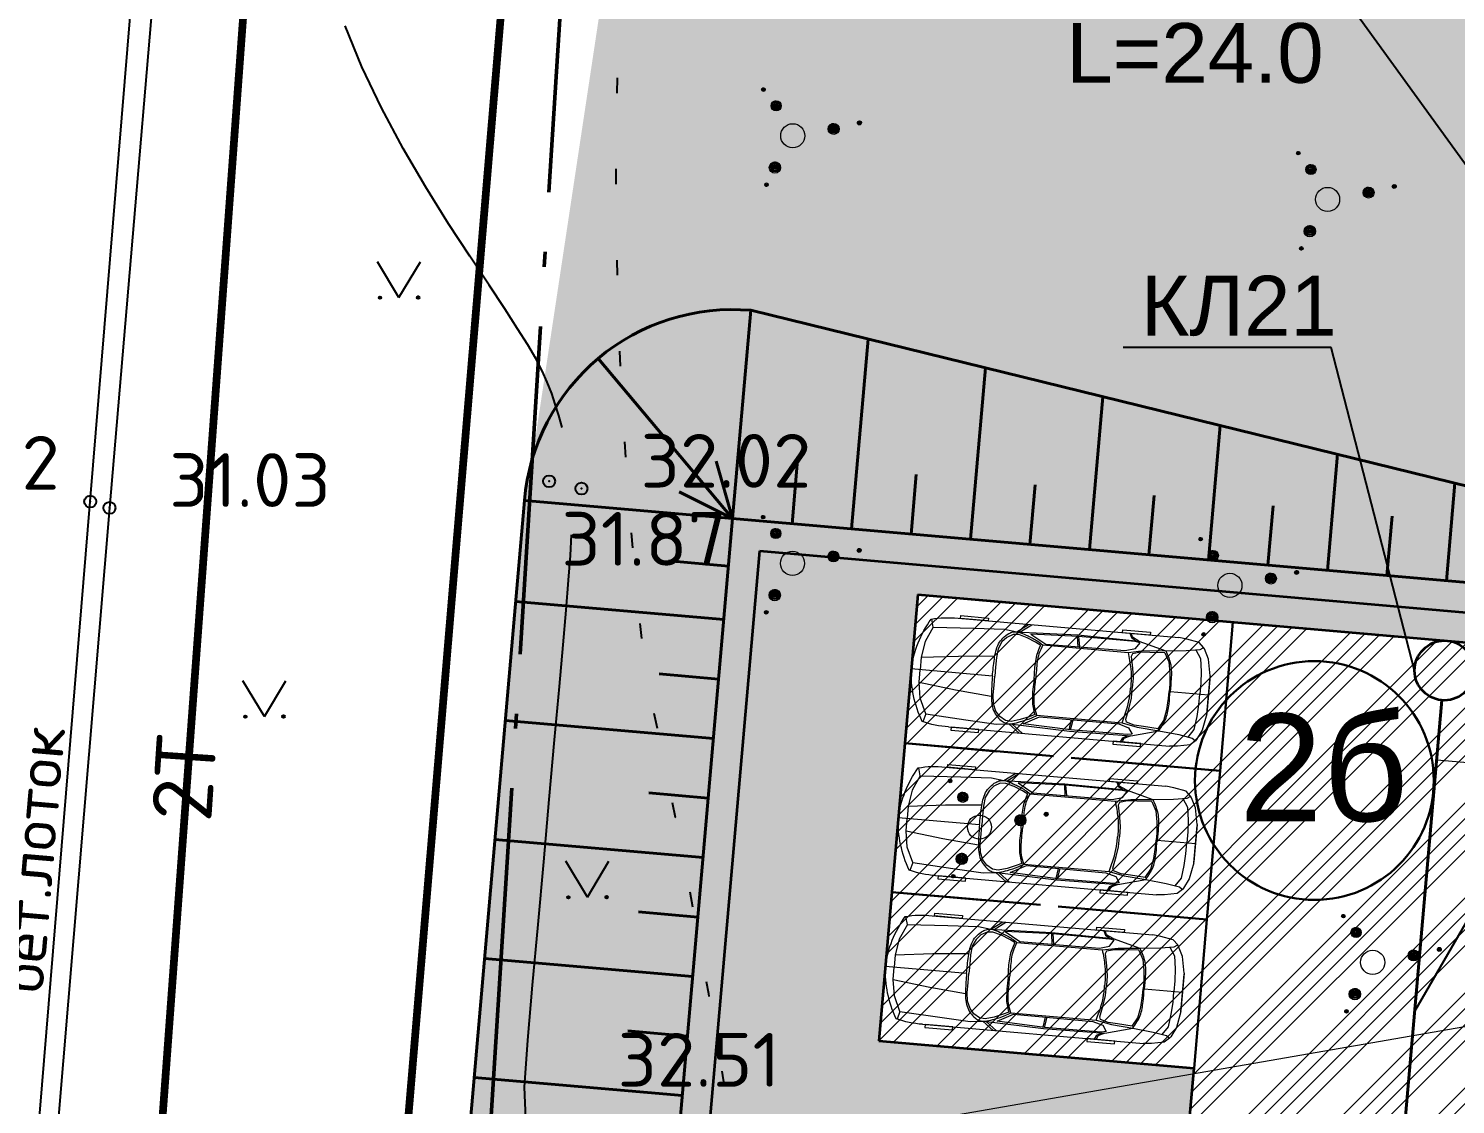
# Model space of a CAD drawing. Extents: x 8328 to 1441992, y -7354 to 642460.
# Drawn here: x 1441882.02 to 1441905.92, y 642326.6 to 642344.62 of the extents above; entities that cross this region are included whole.
import ezdxf
from ezdxf import colors
from ezdxf.entities.mleader import LeaderData, LeaderLine
from ezdxf.math import Vec2, Vec3

# ---------------------------------------------------------------- set-up
doc = ezdxf.new("R2010")
doc.units = 0
doc.header["$MEASUREMENT"] = 0
doc.header["$PDMODE"] = 32
doc.header["$PDSIZE"] = 0.2
for name, pattern in [('1220', [10, 8, -2]), ('ACAD_ISO10W100_LPSP', [15.5, 11, -2, 0.5, -2]), ('APC_PRICKAD', [3.05, 0.51, -2.54]), ('CENTER', [20, 15, -1.7, 1.6, -1.7]), ('CONTI', [0]), ('DASHED', [0.75, 0.5, -0.25])]:
    doc.linetypes.add(name, pattern=pattern)
for name, color, linetype, lineweight in [('01-границы участка', 220, 'Continuous', 50), ('01-Контур', 1, 'Continuous', 40), ('02-Проезд', 5, 'Continuous', 35), ('08-Ограда', 35, 'Continuous', 30), ('10-Газон', 80, 'Continuous', 35), ('10-Откос', 82, 'Continuous', 40), ('11-Штрих-тротуар', 40, 'Continuous', 15), ('15-Машина', 6, 'Continuous', 9), ('19-вода', 5, 'Continuous', 40), ('19-канальяК2', 54, 'Continuous', 40)]:
    doc.layers.add(name, color=color, linetype=linetype, lineweight=lineweight)
for name, color, linetype in [('GOR_BDEFAULT', 212, 'CONTI'), ('PI_OTD', 172, 'CONTI'), ('PI_STDEFAULT', 6, 'CONTI')]:
    doc.layers.add(name, color=color, linetype=linetype)
doc.styles.add('2_0-Ариел', font='arial.ttf', dxfattribs={"height": 2})
doc.styles.get("Standard").update_dxf_attribs({"font": 'txt.shx'})
doc.styles.add('ГП-ариель', font='arial.ttf')
doc.linetypes.add('Каналья-К2', pattern='A,20,-4,["К2",Standard,S=2,R=0,X=-2,Y=-1],-2.3', length=26.3)
doc.linetypes.add('ограждение2', pattern='A,6.35,-2.54,[132,ltypeshp.shx,S=2.54,R=0,X=-2.54,Y=0],-2.54,25.4', length=36.83)

# ---------------------------------------------------------------- blocks, each defined once
blk = doc.blocks.new('007-Маш')
at = {"layer": '15-Машина', "color": 0, "lineweight": 20}
for p, q in [((0, -2.731), (0, 0)), ((-1.459, -0.615), (-1.726, -0.545)), ((1.459, -0.615), (1.726, -0.545)), ((-1.825, -1.415), (-1.825, -8.839)), ((1.825, -1.415), (1.825, -8.839)), ((-1.544, -3.362), (-1.617, -5.458)), ((1.544, -3.362), (1.617, -5.458)), ((-1.573, -5.491), (-1.508, -3.895)), ((-1.508, -3.895), (-1.22, -4.421)), ((1.508, -3.895), (1.22, -4.421)), ((1.573, -5.491), (1.508, -3.895)), ((-1.22, -4.421), (-1.233, -7.09)), ((-1.182, -4.325), (-1.182, -7.192)), ((1.182, -4.325), (1.182, -7.192)), ((1.22, -4.421), (1.233, -7.09)), ((-1.617, -5.458), (-1.592, -7.52)), ((-1.564, -7.398), (-1.573, -5.491)), ((-1.573, -5.491), (-1.226, -5.55)), ((-1.571, -5.448), (-1.225, -5.497)), ((1.571, -5.448), (1.225, -5.497)), ((1.573, -5.491), (1.226, -5.55)), ((1.564, -7.398), (1.573, -5.491)), ((1.617, -5.458), (1.592, -7.52)), ((-1.233, -7.09), (-1.33, -7.427)), ((1.233, -7.09), (1.33, -7.427)), ((-1.592, -7.52), (-1.343, -8.444)), ((-1.536, -7.56), (-1.564, -7.398)), ((-1.33, -7.427), (-1.536, -7.56)), ((-1.182, -7.192), (-1.288, -7.713)), ((1.182, -7.192), (1.288, -7.713)), ((1.33, -7.427), (1.536, -7.56)), ((1.592, -7.52), (1.343, -8.444)), ((1.536, -7.56), (1.564, -7.398)), ((-1.288, -7.713), (-1.343, -8.444)), ((1.288, -7.713), (1.343, -8.444)), ((0, -8.706), (0, -9.996)), ((-0.642, -9.996), (0.613, -9.996)), ((0.642, -9.996), (-0.613, -9.996))]:
    blk.add_line(p, q, dxfattribs=at)
for points in [[(-1.459, -0.615), (-0.953, -0.388), (-0.416, -0.299), (0, -0.299)], [(-0.416, -0.299), (-0.568, -1.544), (-0.676, -2.753)], [(1.459, -0.615), (0.953, -0.388), (0.416, -0.299), (0, -0.299)], [(0.416, -0.299), (0.568, -1.544), (0.676, -2.753)], [(-1.459, -0.615), (-1.541, -1.968), (-1.598, -2.997), (-1.546, -3.414)], [(1.459, -0.615), (1.541, -1.968), (1.598, -2.997), (1.546, -3.414)], [(0, -4.136), (-0.407, -4.117), (-0.821, -4.148), (-1.108, -4.232), (-1.164, -4.26), (-1.255, -4.073), (-1.375, -3.782), (-1.458, -3.488), (-1.442, -3.297), (-1.331, -3.098), (-1.164, -2.95), (-0.921, -2.843), (-0.63, -2.811), (-0.304, -2.811), (0, -2.811)], [(0, -4.136), (0.407, -4.117), (0.821, -4.148), (1.108, -4.232), (1.164, -4.26), (1.255, -4.073), (1.375, -3.782), (1.458, -3.488), (1.442, -3.297), (1.331, -3.098), (1.164, -2.95), (0.921, -2.843), (0.63, -2.811), (0.304, -2.811), (0, -2.811)], [(-1.546, -3.414), (-1.825, -3.789)], [(-1.55, -3.531), (-1.825, -3.895)], [(1.546, -3.414), (1.825, -3.789)], [(1.55, -3.531), (1.825, -3.895)], [(-1.825, -7.191), (-1.684, -7.257), (-1.593, -7.416)], [(-1.592, -7.52), (-1.699, -7.292), (-1.825, -7.245)], [(-1.275, -8.417), (-1.245, -7.919), (-1.224, -7.605), (-1.151, -7.339), (-1.056, -7.305), (-0.666, -7.382), (-0.335, -7.434), (0, -7.434)], [(1.275, -8.417), (1.245, -7.919), (1.224, -7.605), (1.151, -7.339), (1.056, -7.305), (0.666, -7.382), (0.335, -7.434), (0, -7.434)], [(1.592, -7.52), (1.699, -7.292), (1.825, -7.245)], [(1.825, -7.191), (1.684, -7.257), (1.593, -7.416)], [(-1.343, -8.444), (-1.413, -9.127), (-1.491, -9.582), (-1.559, -9.68)], [(-1.275, -8.417), (-0.983, -8.575), (-0.614, -8.644), (-0.24, -8.674), (0, -8.674)], [(1.275, -8.417), (0.983, -8.575), (0.614, -8.644), (0.24, -8.674), (0, -8.674)], [(1.343, -8.444), (1.413, -9.127), (1.491, -9.582), (1.559, -9.68)], [(-0.642, -9.996), (-1.192, -9.891), (-1.52, -9.729), (-1.57, -9.695), (-1.721, -9.529), (-1.799, -9.108), (-1.825, -8.839)], [(0.642, -9.996), (1.192, -9.891), (1.52, -9.729), (1.57, -9.695), (1.721, -9.529), (1.799, -9.108), (1.825, -8.839)], [(-1.467, -9.442), (-1.192, -9.623), (-0.759, -9.684), (-0.365, -9.706), (0, -9.706)], [(1.467, -9.442), (1.192, -9.623), (0.759, -9.684), (0.365, -9.706), (0, -9.706)]]:
    blk.add_lwpolyline(points, dxfattribs=at)
for points in [[(-1.825, -1.5), (-1.923, -1.5), (-1.923, -2.429), (-1.825, -2.429)], [(1.825, -1.5), (1.923, -1.5), (1.923, -2.429), (1.825, -2.429)], [(-1.825, -6.947), (-1.923, -6.947), (-1.923, -7.876), (-1.825, -7.876)], [(1.825, -6.947), (1.923, -6.947), (1.923, -7.876), (1.825, -7.876)]]:
    blk.add_lwpolyline(points, close=True, dxfattribs=at)
for centre, radius, start, end in [((0.205, -3.785), 3.79, 93.0936, 120.4935), ((-0.205, -3.785), 3.79, 59.5065, 86.9064), ((1.25, -1.323), 3.076, 164.8346, 181.7118), ((-1.25, -1.323), 3.076, 358.2882, 15.1654)]:
    blk.add_arc(centre, radius, start, end, dxfattribs=at)
for points, knots in [([(0, -2.731), (-0.189, -2.734), (-0.554, -2.738), (-1.095, -2.788), (-1.412, -3.052), (-1.6, -3.399), (-1.453, -3.764), (-1.326, -4.1), (-1.22, -4.265), (-1.182, -4.325)], [0, 0, 0, 0, 0.570178, 1.099786, 1.585321, 1.734886, 2.255537, 2.628442, 2.839692, 2.839692, 2.839692, 2.839692]), ([(0, -2.731), (0.189, -2.734), (0.554, -2.738), (1.095, -2.788), (1.412, -3.052), (1.6, -3.399), (1.453, -3.764), (1.326, -4.1), (1.22, -4.265), (1.182, -4.325)], [0, 0, 0, 0, 0.570178, 1.099786, 1.585321, 1.734886, 2.255537, 2.628442, 2.839692, 2.839692, 2.839692, 2.839692]), ([(-1.182, -4.325), (-1.081, -4.284), (-0.808, -4.174), (-0.399, -4.182), (-0.108, -4.181), (0, -4.181)], [0, 0, 0, 0, 0.325109, 0.876749, 1.201331, 1.201331, 1.201331, 1.201331]), ([(1.182, -4.325), (1.081, -4.284), (0.808, -4.174), (0.399, -4.182), (0.108, -4.181), (0, -4.181)], [0, 0, 0, 0, 0.325109, 0.876749, 1.201331, 1.201331, 1.201331, 1.201331]), ([(-1.182, -7.192), (-1.003, -7.242), (-0.688, -7.331), (-0.288, -7.378), (-0.074, -7.375), (0, -7.374)], [0, 0, 0, 0, 0.55923, 0.980066, 1.201437, 1.201437, 1.201437, 1.201437]), ([(1.182, -7.192), (1.003, -7.242), (0.688, -7.331), (0.288, -7.378), (0.074, -7.375), (0, -7.374)], [0, 0, 0, 0, 0.55923, 0.980066, 1.201437, 1.201437, 1.201437, 1.201437]), ([(-1.343, -8.444), (-1.197, -8.524), (-0.911, -8.679), (-0.44, -8.711), (-0.141, -8.707), (0, -8.706)], [0, 0, 0, 0, 0.491401, 0.965617, 1.39042, 1.39042, 1.39042, 1.39042]), ([(1.343, -8.444), (1.197, -8.524), (0.911, -8.679), (0.44, -8.711), (0.141, -8.707), (0, -8.706)], [0, 0, 0, 0, 0.491401, 0.965617, 1.39042, 1.39042, 1.39042, 1.39042])]:
    blk.add_open_spline(points, degree=3, knots=knots, dxfattribs=at)
blk = doc.blocks.new('_None')
blk = doc.blocks.new('A$C53CB0419')
at = {"lineweight": 9}
for centre, radius in [((-0.491, 0.774), 0.03), ((-0.492, 0.779), 0.0248), ((-0.495, 0.784), 0.0194), ((-0.497, 0.789), 0.0145), ((-0.5, 0.794), 0.00807), ((-0.279, 0.5), 0.0852), ((-0.281, 0.51), 0.0751), ((-0.284, 0.518), 0.0662), ((-0.287, 0.527), 0.0572), ((-0.289, 0.536), 0.0483), ((-0.291, 0.545), 0.0387), ((-0.292, 0.555), 0.0288), ((-0.293, 0.562), 0.0218), ((-0.297, 0.57), 0.0134), ((1.116, 0.216), 0.0329), ((1.122, 0.22), 0.0269), ((1.126, 0.225), 0.0199), ((1.133, 0.229), 0.0139), ((1.135, 0.234), 0.00789), ((0, 0), 0.202), ((0.686, 0.115), 0.0918), ((0.685, 0.124), 0.0829), ((0.681, 0.13), 0.0756), ((0.678, 0.138), 0.0669), ((0.675, 0.147), 0.058), ((0.673, 0.156), 0.0489), ((0.672, 0.165), 0.0401), ((0.671, 0.174), 0.0314), ((0.67, 0.181), 0.0246), ((0.667, 0.188), 0.0173), ((0.664, 0.193), 0.0107), ((-0.298, -0.533), 0.0949), ((-0.297, -0.522), 0.0842), ((-0.295, -0.512), 0.0745), ((-0.297, -0.502), 0.0645), ((-0.296, -0.493), 0.0548), ((-0.295, -0.483), 0.0452), ((-0.294, -0.475), 0.0377), ((-0.293, -0.466), 0.0294), ((-0.295, -0.459), 0.0222), ((-0.299, -0.452), 0.0145), ((-0.439, -0.82), 0.0296), ((-0.444, -0.825), 0.0228), ((-0.448, -0.829), 0.0172), ((-0.452, -0.832), 0.0122), ((-0.456, -0.835), 0.00717)]:
    blk.add_circle(centre, radius, dxfattribs=at)
blk = doc.blocks.new('A$C18BB02A3')
for q in [(-0.36, 0.6), (0.36, 0.6)]:
    blk.add_line((0, 0), q)
for centre, major_axis, start_param, end_param in [((-0.319, -0.001), (-0.0136, 0.0136), 3.926991, 10.210176), ((-0.315, -0.002), (-0.0109, 0.0109), 3.926991, 10.210176), ((-0.311, -0.002), (-0.00774, 0.00774), 3.926991, 10.210176), ((-0.306, -0.002), (0.00448, 0.00448), 5.497787, 11.780972), ((0.322, -0.001), (-0.0153, 0.0153), 3.926991, 10.210176), ((0.317, -0.001), (-0.0117, 0.0117), 3.926991, 10.210176), ((0.311, -0.001), (-0.00797, 0.00797), 3.926991, 10.210176), ((0.306, -0.001), (0.00424, 0.00424), 5.497787, 11.780972)]:
    blk.add_ellipse(centre, major_axis=major_axis, ratio=1, start_param=start_param, end_param=end_param)

msp = doc.modelspace()

# ---------------------------------------------------------------- hatches: boundary and pattern name
at = {"layer": '10-Газон', "linetype": 'Continuous', "lineweight": 15}
h = msp.add_hatch(dxfattribs=at)
h.set_pattern_fill('GOST_GLASS', color=256, scale=0.1, style=0)
h.set_pattern_definition([(45, (0, 0), (0.84852813742, -1e-16), [0.5, -0.7]), (45, (0.21213, 0), (0.84852813742, -1e-16), [0.2, -1]), (45, (0, 0.21213), (0.84852813742, -1e-16), [0.2, -1])])
h.paths.add_polyline_path([(1441936.029, 642334.742), (1441926.385, 642224.162), (1441924.791, 642224.301), (1441924.958, 642226.214), (1441909.019, 642227.604), (1441909.131, 642228.899), (1441902.157, 642229.507), (1441899.233, 642227.702), (1441905.256, 642222.453), (1441912.693, 642216.35), (1441947.899, 642215.862), (1441947.42, 642256.418), (1441949.219, 642283.982), (1441952.246, 642307.83), (1441956.586, 642342.557), (1441956.921, 642350.939), (1441956.552, 642357.05), (1441953.469, 642359.561), (1441934.165, 642360.189), (1441934.288, 642372.408), (1441935.251, 642373.181), (1441935.304, 642377.314), (1441930.542, 642377.203), (1441914.858, 642378.578), (1441898.221, 642379.285), (1441891.893, 642355.245), (1441892.76, 642352.36), (1441892.081, 642348.153), (1441890.46, 642337.414), (1441894.119, 642339.903), (1441916.329, 642334.453), (1441916.382, 642335.05), (1441934.314, 642333.486), (1441934.435, 642334.881)])
h = msp.add_hatch(dxfattribs=at)
h.set_pattern_fill('CROSS', color=256, scale=2.5, style=0)
edge = h.paths.add_edge_path()
edge.add_arc((1441893.815, 642336.416), 3.5, 85.0154, 175.0154)
edge.add_line((1441890.328, 642336.72), (1441886.271, 642290.197))
edge.add_line((1441886.271, 642290.197), (1441888.089, 642288.031))
edge.add_line((1441888.089, 642288.031), (1441884.718, 642249.377))
edge.add_line((1441884.718, 642249.377), (1441883.793, 642238.777))
edge.add_line((1441883.793, 642238.777), (1441868.215, 642227.571))
edge.add_line((1441868.215, 642227.571), (1441887.098, 642236.383))
edge.add_line((1441887.098, 642236.383), (1441888.205, 642249.073))
edge.add_line((1441888.205, 642249.073), (1441891.75, 642289.719))
edge.add_line((1441891.75, 642289.719), (1441889.757, 642289.893))
edge.add_line((1441889.757, 642289.893), (1441893.815, 642336.416))
edge.add_line((1441893.815, 642336.416), (1441916.329, 642334.453))
edge.add_line((1441916.329, 642334.453), (1441894.119, 642339.903))
h = msp.add_hatch(dxfattribs=at)
h.set_pattern_fill('AR-CONC', color=256, scale=0.1, style=0)
h.set_pattern_definition([(50, (90.9702, -31.14515), (0.7172601826, -0.06275213498), [0.075, -0.825]), (355, (90.9702, -31.14515), (-0.1387513336, 0.7521921337), [0.06, -0.66]), (100.45144446, (91.02995, -31.1504), (0.57850884673, 0.68943999097), [0.063740192, -0.701142112]), (46.1842, (90.9702, -30.94515), (1.06724133067, -0.1655192808), [0.1125, -1.2375]), (96.63563549, (91.0591, -30.9589), (0.9346619457, 0.9741186008), [0.095610342, -1.05171376]), (351.18416399, (90.9702, -30.9452), (0.93466194505, 0.9741186003), [0.09, -0.990000001]), (21, (91.0702, -30.99515), (0.59690705212, -0.40261889067), [0.075, -0.825]), (326, (91.0702, -30.99515), (0.24331533192, 0.72515004505), [0.06, -0.66]), (71.45144474, (91.1199, -31.0287), (0.84022237673, 0.3225311528), [0.06374019, -0.701142112]), (37.5, (90.97018, -31.14515), (0.012159855317, 0.33289385383), [0, -0.652, 0, -0.67, 0, -0.6625]), (7.5, (90.9702, -31.14515), (0.26306953744, 0.39441171188), [0, -0.382, 0, -0.637, 0, -0.2525]), (327.5, (90.74718, -31.14515), (0.533822436172, -0.022554871734), [0, -0.25, 0, -0.78, 0, -1.035]), (317.5, (90.6472, -31.14515), (0.58318616934, 0.10010498233), [0, -0.325, 0, -0.518, 0, -0.735])])
h.paths.add_polyline_path([(1441895.544, 642304.445), (1441892.555, 642304.706), (1441893.25, 642312.676), (1441894.032, 642321.641), (1441901.006, 642321.033), (1441901.092, 642322.029), (1441898.602, 642322.247), (1441898.941, 642326.132), (1441901.431, 642325.916), (1441901.544, 642327.21), (1441896.264, 642327.67), (1441896.916, 642335.142), (1441916.243, 642333.456), (1441916.329, 642334.453), (1441893.815, 642336.416), (1441892.625, 642322.768), (1441889.757, 642289.893), (1441891.75, 642289.719), (1441887.51, 642241.104), (1441887.098, 642236.383), (1441868.215, 642227.571), (1441869.438, 642227.59), (1441887.571, 642236.052), (1441887.95, 642240.4), (1441888.963, 642240.311), (1441889.74, 642249.26), (1441890.723, 642249.175)])
at = {"layer": '11-Штрих-тротуар', "linetype": 'Continuous', "lineweight": 15}
h = msp.add_hatch(dxfattribs=at)
h.set_pattern_fill('ANSI34', color=41, scale=1.5, angle=-6.5e-14, style=0)
edge = h.paths.add_edge_path()
edge.add_line((1441928.411, 642308.051), (1441917.588, 642309.75))
edge.add_arc((1441917.74, 642311.8), 2.055, 265.747, 364.6728)
edge.add_line((1441919.789, 642311.967), (1441913.812, 642312.488))
edge.add_line((1441913.812, 642312.488), (1441915.21, 642328.527))
edge.add_line((1441915.21, 642328.527), (1441920.49, 642328.067))
edge.add_arc((1441919.494, 642328.154), 1, 355.0154, 445.0154)
edge.add_line((1441919.581, 642329.15), (1441910.017, 642329.984))
edge.add_arc((1441909.93, 642328.988), 1, 85.0154, 175.0154)
edge.add_line((1441908.934, 642329.075), (1441914.214, 642328.614))
edge.add_line((1441914.214, 642328.614), (1441912.815, 642312.575))
edge.add_line((1441912.815, 642312.575), (1441906.838, 642313.097))
edge.add_line((1441906.838, 642313.097), (1441906.803, 642312.698))
edge.add_arc((1441908.795, 642312.524), 2, 175.0053, 265.0329)
edge.add_line((1441908.622, 642310.532), (1441911.943, 642306.026))
edge.add_arc((1441910.9, 642294.072), 12, 85.0154, 175.0154)
edge.add_line((1441898.946, 642295.114), (1441894.762, 642295.479))
edge.add_line((1441894.762, 642295.479), (1441895.544, 642304.445))
edge.add_line((1441895.544, 642304.445), (1441892.555, 642304.706))
edge.add_line((1441892.555, 642304.706), (1441893.25, 642312.676))
edge.add_line((1441893.25, 642312.676), (1441900.224, 642312.067))
edge.add_line((1441900.224, 642312.067), (1441901.544, 642327.21))
edge.add_line((1441901.544, 642327.21), (1441896.264, 642327.67))
edge.add_line((1441896.264, 642327.67), (1441896.916, 642335.142))
edge.add_line((1441896.916, 642335.142), (1441933.178, 642331.979))
edge.add_line((1441933.178, 642331.979), (1441931.658, 642314.545))
edge.add_line((1441931.658, 642314.545), (1441929.366, 642314.745))
edge.add_arc((1441929.106, 642311.757), 3, 85.0154, 175.0143)
edge.add_line((1441926.117, 642312.017), (1441926.05, 642311.245))
edge.add_arc((1441929.038, 642310.985), 3, 175.0143, 257.9199)

# ---------------------------------------------------------------- linework, layer by layer
at = {"color": 7, "linetype": '1220', "ltscale": 0.5}
msp.add_lwpolyline([(1441875.309, 642289.209, 0.13, 0.13, 0), (1441881.505, 642288.677, 0.13, 0.13, 0), (1441886.03, 642350.445, 0, 0, 0)], format="xyseb", dxfattribs=at)
at = {"color": 7, "linetype": 'Continuous', "elevation": -0.24}
msp.add_lwpolyline([(1441880.604, 642308.129), (1441881.921, 642322.93), (1441883.057, 642336.699), (1441884.117, 642349.557), (1441884.477, 642349.543), (1441883.379, 642336.594), (1441882.256, 642323.205), (1441880.95, 642307.93)], dxfattribs=at)
at = {"color": 7, "linetype": '1220', "ltscale": 0.5, "const_width": 0.13, "elevation": 1.62}
msp.add_lwpolyline([(1441890.248, 642348.592), (1441885.265, 642289.233)], dxfattribs=at)
at = {"color": 7, "linetype": 'APC_PRICKAD', "ltscale": 0.5, "flags": 128}
msp.add_lwpolyline([(1441892.137, 642348.362, 0.052302), (1441892.365, 642333.766, -0.017771), (1441894.078, 642324.304), (1441894.15, 642322.89), (1441895.307, 642318.624, -0.052183), (1441897.183, 642307.028, -0.020203), (1441897.29, 642300.27, 0.077043), (1441897.957, 642295.135, -0.101526), (1441898.4, 642289.65, 0.021404), (1441898.061, 642285.36, -0.156696), (1441897.33, 642283.34, -0.288598), (1441895.948, 642282.834, -0.02814), (1441888.748, 642284.805, 0.592848), (1441887.249, 642283.418, 0.007781), (1441889.587, 642274.695, 0.192896), (1441893.22, 642270, -0.14537), (1441901.2, 642261.45, -0.128252), (1441901.982, 642257.727, -0.183959), (1441899.07, 642251.06, -0.303426), (1441897.24, 642250.678, 0.019252), (1441893.42, 642252.05, 0.387065), (1441891.288, 642251.066, 0.229043), (1441891.685, 642243.2, -0.120758), (1441893.561, 642236.16)], format="xyb", dxfattribs=at)
at = {"color": 8, "linetype": 'Continuous', "lineweight": 9}
msp.add_lwpolyline([(1441983.667, 642341.384), (1441873.626, 642322.267)], dxfattribs=at)
at = {"layer": '01-границы участка', "linetype": 'ACAD_ISO10W100_LPSP', "ltscale": 0.5}
msp.add_lwpolyline([(1441957.34, 642350.94), (1441956.77, 642342.56), (1441948.61, 642275.8), (1441947.95, 642215.8), (1441912.63, 642216.21), (1441897.87, 642228.69), (1441888.89, 642230.98), (1441879.92, 642228.31), (1441872.57, 642227.07), (1441871.85, 642221.08), (1441865.43, 642221.36), (1441864.44, 642170.22), (1441850.06, 642170.86), (1441854.03, 642173.55), (1441854.68, 642181.09), (1441857.24, 642196.14), (1441857.13, 642215.54), (1441868.9, 642229.98), (1441883.85, 642238.81), (1441884.95, 642249.06), (1441893.1, 642379.74)], dxfattribs=at)
at = {"layer": '01-Контур', "linetype": 'Continuous', "lineweight": 30}
msp.add_circle((1441903.56, 642332.028), 2, dxfattribs=at)
at = {"layer": '02-Проезд'}
for p, q in [((1441896.916, 642335.142), (1441896.264, 642327.67)), ((1441896.916, 642335.142), (1441916.243, 642333.456)), ((1441896.264, 642327.67), (1441901.544, 642327.21)), ((1441900.224, 642312.067), (1441901.544, 642327.21))]:
    msp.add_line(p, q, dxfattribs=at)
at = {"layer": '02-Проезд', "linetype": 'CENTER', "lineweight": 15, "ltscale": 0.2}
for p, q in [((1441903.692, 642310.405), (1441905.609, 642332.376)), ((1441905.609, 642332.376), (1441924.241, 642330.751))]:
    msp.add_line(p, q, dxfattribs=at)
at = {"layer": '02-Проезд', "linetype": 'Continuous'}
msp.add_circle((1441905.739, 642333.871), 0.5, dxfattribs=at)
at = {"layer": '08-Ограда', "color": 35, "linetype": 'ограждение2', "lineweight": 35, "ltscale": 0.15}
for p, q in [((1441892.254, 642312.762), (1441894.27, 642335.875)), ((1441894.27, 642335.875), (1441916.286, 642333.954))]:
    msp.add_line(p, q, dxfattribs=at)
at = {"layer": '10-Откос'}
for p, q in [((1441893.815, 642336.416), (1441894.119, 642339.903)), ((1441894.119, 642339.903), (1441916.329, 642334.453)), ((1441895.807, 642336.242), (1441896.085, 642339.421)), ((1441893.815, 642336.416), (1441891.564, 642339.097)), ((1441897.8, 642336.069), (1441898.05, 642338.938)), ((1441899.792, 642335.895), (1441900.016, 642338.456)), ((1441901.785, 642335.721), (1441901.981, 642337.974)), ((1441893.815, 642336.416), (1441893.538, 642337.377)), ((1441894.811, 642336.329), (1441894.898, 642337.326)), ((1441903.777, 642335.547), (1441903.947, 642337.491)), ((1441896.804, 642336.156), (1441896.89, 642337.152)), ((1441893.815, 642336.416), (1441892.92, 642336.863)), ((1441898.796, 642335.982), (1441898.883, 642336.978)), ((1441905.77, 642335.374), (1441905.912, 642337.009)), ((1441890.328, 642336.72), (1441888.269, 642313.11)), ((1441893.815, 642336.416), (1441890.328, 642336.72)), ((1441900.788, 642335.808), (1441900.875, 642336.804)), ((1441902.781, 642335.634), (1441902.868, 642336.63)), ((1441891.756, 642312.806), (1441893.815, 642336.416)), ((1441893.815, 642336.416), (1441916.329, 642334.453)), ((1441904.773, 642335.46), (1441904.86, 642336.457)), ((1441893.745, 642335.619), (1441892.749, 642335.706)), ((1441893.667, 642334.723), (1441890.18, 642335.027)), ((1441893.58, 642333.726), (1441892.584, 642333.813)), ((1441893.493, 642332.73), (1441890.007, 642333.034)), ((1441893.407, 642331.734), (1441892.41, 642331.821)), ((1441893.32, 642330.738), (1441889.833, 642331.042)), ((1441893.233, 642329.742), (1441892.237, 642329.828)), ((1441893.146, 642328.745), (1441889.659, 642329.049)), ((1441893.059, 642327.749), (1441892.063, 642327.836)), ((1441892.972, 642326.753), (1441889.485, 642327.057))]:
    msp.add_line(p, q, dxfattribs=at)
msp.add_arc((1441893.815, 642336.416), 3.5, 85.0154, 175.0154, dxfattribs=at)
at = {"layer": '15-Машина', "color": 6, "linetype": 'DASHED', "lineweight": 30, "ltscale": 5}
for points in [[(1441901.979, 642332.191), (1441902.196, 642334.681), (1441896.916, 642335.142), (1441896.699, 642332.651)], [(1441901.761, 642329.7), (1441901.979, 642332.191), (1441896.699, 642332.651), (1441896.482, 642330.161)], [(1441901.544, 642327.21), (1441901.761, 642329.7), (1441896.482, 642330.161), (1441896.264, 642327.67)]]:
    msp.add_lwpolyline(points, close=True, dxfattribs=at)
at = {"layer": '19-канальяК2', "linetype": 'Каналья-К2', "ltscale": 0.5}
msp.add_line((1441904.349, 642317.931), (1441905.695, 642333.372), dxfattribs=at)
at = {"layer": 'GOR_BDEFAULT', "color": 212}
for points in [[(1441890.959, 642337.942, 1.15), (1441890.905, 642338.141, 1.15), (1441890.842, 642338.33, 1.15), (1441890.79, 642338.509, 1.15), (1441890.707, 642338.698, 1.15), (1441890.624, 642338.887, 1.15), (1441890.521, 642339.095, 1.15), (1441890.387, 642339.323, 1.15), (1441890.213, 642339.591, 1.15), (1441889.998, 642339.927, 1.15), (1441889.741, 642340.323, 1.15), (1441889.414, 642340.808, 1.15), (1441889.055, 642341.353, 1.15), (1441888.676, 642341.967, 1.15), (1441888.296, 642342.611, 1.15), (1441887.935, 642343.296, 1.15), (1441887.604, 642343.981, 1.15), (1441887.324, 642344.666, 1.15)], [(1441890.36, 642326.241, 1.15), (1441890.33, 642326.891, 1.15), (1441890.388, 642327.682, 1.15), (1441890.464, 642328.603, 1.15), (1441890.558, 642329.615, 1.15), (1441890.652, 642330.666, 1.15), (1441890.745, 642331.708, 1.15), (1441890.83, 642332.709, 1.15), (1441890.916, 642333.601, 1.15), (1441890.975, 642334.302, 1.15), (1441891.026, 642334.883, 1.15), (1441891.068, 642335.383, 1.15), (1441891.102, 642335.794, 1.15), (1441891.116, 642336.144, 1.15)]]:
    msp.add_polyline3d(points, dxfattribs=at)
at = {"layer": 'PI_STDEFAULT', "color": 7}
for p in [(1441890.743, 642337.039, 1.02), (1441891.284, 642336.917, 1.17), (1441883.057, 642336.699, 0.27), (1441883.379, 642336.594, 0.18)]:
    msp.add_point(p, dxfattribs=at)

# ---------------------------------------------------------------- block references
at = {"color": 7, "linetype": 'Continuous'}
for name, p in [('A$C53CB0419', (1441894.823, 642342.826)), ('A$C53CB0419', (1441903.781, 642341.76)), ('A$C18BB02A3', (1441888.228, 642340.117)), ('A$C53CB0419', (1441894.819, 642335.665)), ('A$C53CB0419', (1441902.145, 642335.296)), ('A$C18BB02A3', (1441885.973, 642333.1)), ('A$C53CB0419', (1441897.951, 642331.247)), ('A$C18BB02A3', (1441891.385, 642330.075)), ('A$C53CB0419', (1441904.536, 642328.983))]:
    msp.add_blockref(name, p, dxfattribs=at)
at = {"layer": '15-Машина', "color": 6, "lineweight": 30, "xscale": -0.4999999999999997, "yscale": 0.4999999999999997, "zscale": 0.4999999999999998, "rotation": 85.01542926691461}
for p in [(1441896.807, 642333.897, -0.061), (1441896.59, 642331.406, -0.061), (1441896.373, 642328.916, -0.061)]:
    msp.add_blockref('007-Маш', p, dxfattribs=at)

# ---------------------------------------------------------------- texts
at = {"color": 7}
msp.add_text('бет.лоток', height=0.75, rotation=85.1075, dxfattribs=at).set_placement((1441882.258, 642328.444))
msp.add_text('2Т', height=1, rotation=86.1917).set_placement((1441885.081, 642331.317))
at = {"layer": '01-Контур', "style": 'ГП-ариель'}
msp.add_text('2б', height=1.8, dxfattribs=at).set_placement((1441902.298, 642331.347))
at = {"layer": 'PI_OTD', "color": 7}
for s, p in [('31.12', (1441880.03, 642336.899)), ('32.02', (1441892.274, 642336.932)), ('31.03', (1441884.378, 642336.61)), ('31.87', (1441890.947, 642335.625)), ('32.51', (1441891.889, 642326.9))]:
    msp.add_text(s, height=0.9, dxfattribs=at).set_placement(p)

# ---------------------------------------------------------------- leaders
at = {"layer": '19-вода', "lineweight": 30}
ml = msp.add_multileader_mtext('Standard', dxfattribs=at)
ml.set_content('%%C160\\PL=24.0', color=256, style='2_0-Ариел')
ml.set_leader_properties()
ml.set_arrow_properties(name='NONE')
ml.build(insert=Vec2(0, 0))
ml.multileader.update_dxf_attribs({"text_left_attachment_type": 6, "text_right_attachment_type": 6, "dogleg_length": 0.36, "arrow_head_size": 0.09})
ctx = ml.context
ctx.base_point, ctx.char_height, ctx.arrow_head_size, ctx.landing_gap_size, ctx.plane_origin = Vec3(1441899.443, 642345.18), 1, 0.09, 0.045, Vec3(1441918.681, 642356.865)
ctx.left_attachment, ctx.right_attachment, ctx.text_align_type = 6, 6, 1
notes = []
notes.append((ctx, [(0, (1, 1, 0), (1441904.035, 642345.18), (-1, 0), 0.36, [(0, [(1441913.592, 642331.981)], 0, [])])]))
ctx.mtext.insert, ctx.mtext.alignment, ctx.mtext.flow_direction = Vec3(1441901.559, 642346.38), 2, 5
at = {"layer": '19-канальяК2', "lineweight": 30}
ml = msp.add_multileader_mtext('Standard', dxfattribs=at)
ml.set_content('КЛ21', color=256, style='2_0-Ариел')
ml.set_leader_properties()
ml.set_arrow_properties(name='NONE')
ml.build(insert=Vec2(0, 0))
ml.multileader.update_dxf_attribs({"text_left_attachment_type": 6, "text_right_attachment_type": 6, "dogleg_length": 0, "arrow_head_size": 0.5})
ctx = ml.context
ctx.base_point, ctx.char_height, ctx.arrow_head_size, ctx.landing_gap_size, ctx.plane_origin = Vec3(1441900.743, 642339.281, 2.65), 1, 0.5, 0.09, Vec3(1441978.163, 642393.177, 2.65)
ctx.left_attachment, ctx.right_attachment, ctx.text_align_type = 6, 6, 1
notes.append((ctx, [(1, (1, 1, 0), (1441903.842, 642339.281, 2.65), (-1, 0), 0, [(0, [(1441905.239, 642333.871, 2.65)], 0, [])])]))
ctx.mtext.insert, ctx.mtext.alignment, ctx.mtext.flow_direction = Vec3(1441902.293, 642340.481, 2.65), 2, 5
ml = msp.add_multileader_mtext('Standard', dxfattribs=at)
ml.set_content('%%C250\\PL=16.5', color=256, style='2_0-Ариел')
ml.set_leader_properties()
ml.set_arrow_properties(name='NONE')
ml.build(insert=Vec2(0, 0))
ml.multileader.update_dxf_attribs({"text_left_attachment_type": 6, "text_right_attachment_type": 6, "dogleg_length": 0.36, "arrow_head_size": 0.09})
ctx = ml.context
ctx.base_point, ctx.char_height, ctx.arrow_head_size, ctx.landing_gap_size, ctx.plane_origin = Vec3(1441907.887, 642332.121), 1, 0.09, 0.045, Vec3(1441909.613, 642337.803)
ctx.left_attachment, ctx.right_attachment, ctx.text_align_type = 6, 6, 1
notes.append((ctx, [(1, (1, 1, 0), (1441907.527, 642332.121), (1, 0), 0.36, [(0, [(1441905.241, 642328.166)], 0, [])])]))
ctx.mtext.insert, ctx.mtext.alignment, ctx.mtext.flow_direction = Vec3(1441910.009, 642333.321), 2, 5
for ctx, leaders in notes:
    for number, flags, end, landing, length, lines in leaders:
        leader = LeaderData()
        leader.index, (leader.has_last_leader_line, leader.has_dogleg_vector, leader.attachment_direction) = number, flags
        leader.last_leader_point, leader.dogleg_vector, leader.dogleg_length = Vec3(end), Vec3(landing), length
        for number, points, colour, breaks in lines:
            line = LeaderLine()
            line.index, line.vertices, line.color, line.breaks = number, Vec3.list(points), colors.encode_raw_color(colour), breaks
            leader.lines.append(line)
        ctx.leaders.append(leader)

doc.saveas('drawing.dxf')
